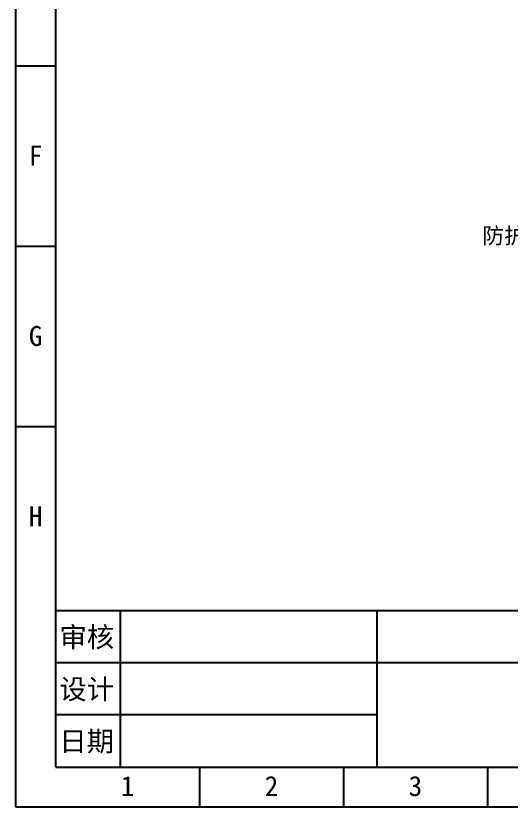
# Model space of a CAD drawing. Header units: millimetres. Extents: x 914 to 910632, y -176 to 682692.
# Drawn here: x 2233.1 to 2294.8, y 1770.9 to 1869.6 of the extents above; entities that cross this region are included whole.
import ezdxf

# ---------------------------------------------------------------- set-up
doc = ezdxf.new("R2010")
doc.units = ezdxf.units.MM
doc.linetypes.add('EB_DASHDOT', pattern=[39, 30, -3, 3, -3])
doc.layers.add('尺寸线层', color=3, linetype='Continuous', lineweight=18)
doc.styles.add('宋体', font='')
doc.styles.get('宋体').set_extended_font_data('宋体')

# ---------------------------------------------------------------- blocks, each defined once
blk = doc.blocks.new('*U388')
blk.add_line((-2.5, 0), (2.5, 0))
blk = doc.blocks.new('*U389')
at = {"color": 0, "linetype": 'ByBlock', "lineweight": -2, "transparency": 16777216}
for p in [(0, -90), (0, -112.5), (0, -135)]:
    blk.add_blockref('*U388', p, dxfattribs=at)
blk = doc.blocks.new('制图图框')
for p, q in [((-2700.084, 579.318), (-2700.084, 789.318)), ((-2695.084, 584.318), (-2695.084, 784.318)), ((-2408.084, 603.818), (-2695.084, 603.818)), ((-2687.084, 603.818), (-2687.084, 584.318)), ((-2655.084, 603.818), (-2655.084, 584.318)), ((-2655.084, 603.818), (-2655.084, 584.318)), ((-2655.084, 597.318), (-2695.084, 597.318)), ((-2605.397, 597.318), (-2655.084, 597.318)), ((-2655.084, 590.818), (-2695.084, 590.818)), ((-2695.084, 584.318), (-2408.084, 584.318)), ((-2677.147, 579.318), (-2677.147, 584.318)), ((-2659.209, 579.318), (-2659.209, 584.318)), ((-2641.272, 579.318), (-2641.272, 584.318)), ((-2403.084, 579.318), (-2700.084, 579.318))]:
    blk.add_line(p, q)
blk.add_blockref('*U389', (-2697.584, 761.818))
at = {"style": '宋体'}
for s, p in [('F', (-2698.466, 659.344)), ('G', (-2698.466, 636.844)), ('H', (-2698.466, 614.344)), ('审核', (-2694.647, 599.291)), ('设计', (-2694.661, 592.791)), ('日期', (-2694.661, 586.291)), ('1', (-2687.008, 580.708)), ('2', (-2669.07, 580.708)), ('3', (-2651.133, 580.708))]:
    blk.add_text(s, height=2.5, dxfattribs=at).set_placement(p)

msp = doc.modelspace()

# ---------------------------------------------------------------- block references
msp.add_blockref('制图图框', (4933.158, 1191.56))

# ---------------------------------------------------------------- texts
at = {"layer": '尺寸线层', "color": 4, "linetype": 'EB_DASHDOT', "insert": (2295.983, 1842.065), "char_height": 2, "width": 49.27374, "attachment_point": 5, "style": '宋体'}
msp.add_mtext('防护门4', dxfattribs=at)

doc.saveas('drawing.dxf')
